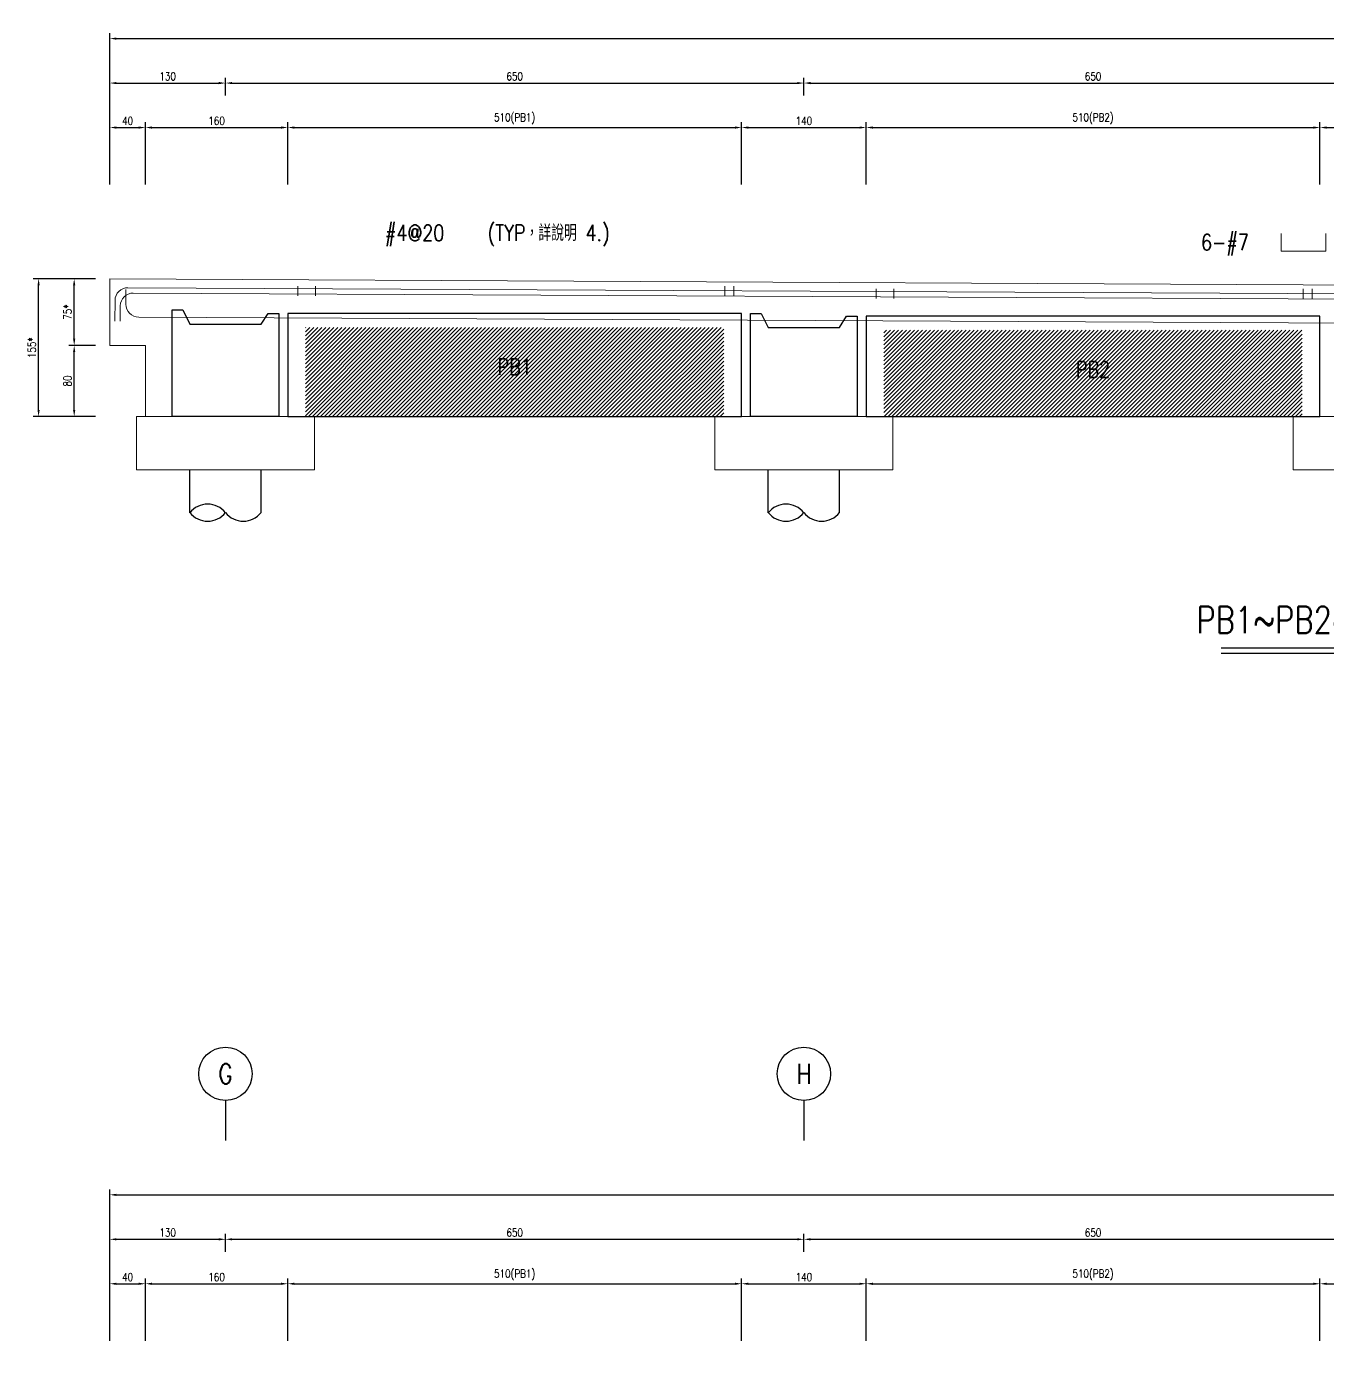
# Model space of a CAD drawing. Extents: x -4754 to 4976, y -23710 to 3942.
# Drawn here: x -359 to 1103, y -21860 to -20361 of the extents above; entities that cross this region are included whole.
import ezdxf
from ezdxf.enums import TextEntityAlignment as Align

# ---------------------------------------------------------------- set-up
doc = ezdxf.new("R2010")
doc.units = 0
doc.header["$LTSCALE"] = 3
doc.layers.get('0').update_dxf_attribs({"linetype": 'CONTINUOUS'})
doc.layers.add('HB_0', color=7, linetype='CONTINUOUS', transparency=0.5)
for name, color, linetype in [('HB_DIM', 1, 'CONTINUOUS'), ('HB_TXT_CTEXT', 2, 'CONTINUOUS'), ('鋼筋', 3, 'CONTINUOUS')]:
    doc.layers.add(name, color=color, linetype=linetype)
doc.styles.get("Standard").update_dxf_attribs({"font": 'ROMANS.shx', "width": 0.8, "bigfont": 'chineset.shx'})
doc.dimstyles.new('30', dxfattribs={"dimscale": 3, "dimtxt": 3, "dimasz": 2.5, "dimexe": 2, "dimexo": 2, "dimgap": 1, "dimtad": 1, "dimdsep": 46, "dimtxsty": 'Standard', "dimcen": 0, "dimclrd": 256, "dimclre": 256, "dimclrt": 2, "dimadec": 0, "dimazin": 0, "dimtfac": 1, "dimtix": 1, "dimtmove": 2, "dimatfit": 3, "dimfxl": 1, "dimtolj": 1, "dimtzin": 0, "dimarcsym": 0})

# ---------------------------------------------------------------- blocks, each defined once
blk = doc.blocks.new('pile_vertical_with_pilecap')
at = {"linetype": 'Continuous'}
for p, q in [((-40, -48.1), (-40, 0)), ((-40, -48.1), (-40, 0)), ((40, -48.1), (40, 0)), ((40, -48.1), (40, 0))]:
    blk.add_line(p, q, dxfattribs=at)
for centre, start, end in [((-20, -64.1), 38.718, 141.282), ((-20, -64.1), 38.718, 141.282), ((-20, -32), 218.718, 321.282), ((-20, -32), 218.718, 321.282), ((20, -32), 218.718, 321.282), ((20, -32), 218.718, 321.282)]:
    blk.add_arc(centre, 25.6, start, end, dxfattribs=at)
blk = doc.blocks.new('title_beam')
at = {"color": 3, "linetype": 'Continuous'}
blk.add_line((-241.2, 0), (241.2, 0), dxfattribs=at)
at = {"color": 1, "linetype": 'Continuous'}
blk.add_line((-241.2, -6), (241.2, -6), dxfattribs=at)
at = {"color": 3, "linetype": 'Continuous', "width": 0.8}
blk.add_attdef('TITLE', text='', height=30, dxfattribs=at).set_placement((0, 33), align=Align.MIDDLE)
at = {"linetype": 'Continuous', "width": 0.8}
blk.add_attdef('SCALE', text='', height=18, dxfattribs=at).set_placement((-40.6, -24), align=Align.MIDDLE)
blk.add_attdef('CM', (36.5, -33), '', height=18, dxfattribs=at)
blk = doc.blocks.new('*D1271')
at = {"layer": 'HB_DIM', "linetype": 'Continuous', "lineweight": -2}
for p, q in [((-265.4, -20538.8), (-265.4, -20468.8)), ((-257.9, -20474.8), (-232.9, -20474.8)), ((-225.4, -20538.8), (-225.4, -20468.8))]:
    blk.add_line(p, q, dxfattribs=at)
at = {"layer": 'HB_DIM'}
for points in [[(-257.9, -20473.6), (-257.9, -20476.1), (-265.4, -20474.8)], [(-232.9, -20476.1), (-232.9, -20473.6), (-225.4, -20474.8)]]:
    blk.add_solid(points, dxfattribs=at)
at = {"layer": 'HB_DIM', "color": 2, "linetype": 'Continuous', "insert": (-245.4, -20467.3), "char_height": 9, "attachment_point": 5, "rotation": 0}
blk.add_mtext('\\A1;40', dxfattribs=at)
blk = doc.blocks.new('*D1272')
at = {"layer": 'HB_DIM', "linetype": 'Continuous', "lineweight": -2}
for p, q in [((-225.4, -20538.8), (-225.4, -20468.8)), ((-217.9, -20474.8), (-72.9, -20474.8)), ((-65.4, -20538.8), (-65.4, -20468.8))]:
    blk.add_line(p, q, dxfattribs=at)
at = {"layer": 'HB_DIM'}
for points in [[(-217.9, -20473.6), (-217.9, -20476.1), (-225.4, -20474.8)], [(-72.9, -20476.1), (-72.9, -20473.6), (-65.4, -20474.8)]]:
    blk.add_solid(points, dxfattribs=at)
at = {"layer": 'HB_DIM', "color": 2, "linetype": 'Continuous', "insert": (-145.4, -20467.3), "char_height": 9, "attachment_point": 5, "rotation": 0}
blk.add_mtext('\\A1;160', dxfattribs=at)
blk = doc.blocks.new('*D1273')
at = {"layer": 'HB_DIM', "linetype": 'Continuous', "lineweight": -2}
for p, q in [((-65.4, -20538.8), (-65.4, -20468.8)), ((-57.9, -20474.8), (437.1, -20474.8)), ((444.6, -20538.8), (444.6, -20468.8))]:
    blk.add_line(p, q, dxfattribs=at)
at = {"layer": 'HB_DIM'}
for points in [[(-57.9, -20473.6), (-57.9, -20476.1), (-65.4, -20474.8)], [(437.1, -20476.1), (437.1, -20473.6), (444.6, -20474.8)]]:
    blk.add_solid(points, dxfattribs=at)
at = {"layer": 'HB_DIM', "color": 2, "linetype": 'Continuous', "insert": (189.6, -20464.9), "char_height": 9, "attachment_point": 5, "rotation": 0}
blk.add_mtext('\\A1;510(PB1)', dxfattribs=at)
blk = doc.blocks.new('*D1274')
at = {"layer": 'HB_DIM', "linetype": 'Continuous', "lineweight": -2}
for p, q in [((444.6, -20538.8), (444.6, -20468.8)), ((452.1, -20474.8), (577.1, -20474.8)), ((584.6, -20538.8), (584.6, -20468.8))]:
    blk.add_line(p, q, dxfattribs=at)
at = {"layer": 'HB_DIM'}
for points in [[(452.1, -20473.6), (452.1, -20476.1), (444.6, -20474.8)], [(577.1, -20476.1), (577.1, -20473.6), (584.6, -20474.8)]]:
    blk.add_solid(points, dxfattribs=at)
at = {"layer": 'HB_DIM', "color": 2, "linetype": 'Continuous', "insert": (514.6, -20467.3), "char_height": 9, "attachment_point": 5, "rotation": 0}
blk.add_mtext('\\A1;140', dxfattribs=at)
blk = doc.blocks.new('*D1275')
at = {"layer": 'HB_DIM', "linetype": 'Continuous', "lineweight": -2}
for p, q in [((584.6, -20538.8), (584.6, -20468.8)), ((592.1, -20474.8), (1087.1, -20474.8)), ((1094.6, -20538.8), (1094.6, -20468.8))]:
    blk.add_line(p, q, dxfattribs=at)
at = {"layer": 'HB_DIM'}
for points in [[(592.1, -20473.6), (592.1, -20476.1), (584.6, -20474.8)], [(1087.1, -20476.1), (1087.1, -20473.6), (1094.6, -20474.8)]]:
    blk.add_solid(points, dxfattribs=at)
at = {"layer": 'HB_DIM', "color": 2, "linetype": 'Continuous', "insert": (839.6, -20464.9), "char_height": 9, "attachment_point": 5, "rotation": 0}
blk.add_mtext('\\A1;510(PB2)', dxfattribs=at)
blk = doc.blocks.new('*D1276')
at = {"layer": 'HB_DIM', "linetype": 'Continuous', "lineweight": -2}
for p, q in [((1094.6, -20538.8), (1094.6, -20468.8)), ((1102.1, -20474.8), (1227.1, -20474.8)), ((1234.6, -20538.8), (1234.6, -20468.8))]:
    blk.add_line(p, q, dxfattribs=at)
at = {"layer": 'HB_DIM'}
for points in [[(1102.1, -20473.6), (1102.1, -20476.1), (1094.6, -20474.8)], [(1227.1, -20476.1), (1227.1, -20473.6), (1234.6, -20474.8)]]:
    blk.add_solid(points, dxfattribs=at)
at = {"layer": 'HB_DIM', "color": 2, "linetype": 'Continuous', "insert": (1164.6, -20467.3), "char_height": 9, "attachment_point": 5, "rotation": 0}
blk.add_mtext('\\A1;140', dxfattribs=at)
blk = doc.blocks.new('*D1282')
at = {"layer": 'HB_DIM', "linetype": 'Continuous', "lineweight": -2}
for p, q in [((-281.4, -20719.8), (-311.4, -20719.8)), ((-305.4, -20792.3), (-305.4, -20727.3)), ((-281.4, -20799.8), (-311.4, -20799.8))]:
    blk.add_line(p, q, dxfattribs=at)
at = {"layer": 'HB_DIM'}
for points in [[(-304.2, -20727.3), (-306.7, -20727.3), (-305.4, -20719.8)], [(-306.7, -20792.3), (-304.2, -20792.3), (-305.4, -20799.8)]]:
    blk.add_solid(points, dxfattribs=at)
at = {"layer": 'HB_DIM', "color": 2, "linetype": 'Continuous', "insert": (-312.9, -20759.8), "char_height": 9, "attachment_point": 5, "rotation": 90}
blk.add_mtext('\\A1;80', dxfattribs=at)
blk = doc.blocks.new('*D1283')
at = {"layer": 'HB_DIM', "linetype": 'Continuous', "lineweight": -2}
for p, q in [((-281.4, -20644.8), (-311.4, -20644.8)), ((-305.4, -20712.3), (-305.4, -20652.3)), ((-281.4, -20719.8), (-311.4, -20719.8))]:
    blk.add_line(p, q, dxfattribs=at)
at = {"layer": 'HB_DIM'}
for points in [[(-304.2, -20652.3), (-306.7, -20652.3), (-305.4, -20644.8)], [(-306.7, -20712.3), (-304.2, -20712.3), (-305.4, -20719.8)]]:
    blk.add_solid(points, dxfattribs=at)
at = {"layer": 'HB_DIM', "color": 2, "linetype": 'Continuous', "insert": (-312.9, -20682.3), "char_height": 9, "attachment_point": 5, "rotation": 90}
blk.add_mtext('\\A1;75*', dxfattribs=at)
blk = doc.blocks.new('*D1284')
at = {"layer": 'HB_DIM', "linetype": 'Continuous', "lineweight": -2}
for p, q in [((-265.4, -20538.8), (-265.4, -20368.8)), ((-257.9, -20374.8), (2707.1, -20374.8)), ((2714.6, -20553.8), (2714.6, -20368.8))]:
    blk.add_line(p, q, dxfattribs=at)
at = {"layer": 'HB_DIM'}
for points in [[(-257.9, -20373.6), (-257.9, -20376.1), (-265.4, -20374.8)], [(2707.1, -20376.1), (2707.1, -20373.6), (2714.6, -20374.8)]]:
    blk.add_solid(points, dxfattribs=at)
at = {"layer": 'HB_DIM', "color": 2, "linetype": 'Continuous', "insert": (1224.6, -20367.3), "char_height": 9, "attachment_point": 5, "rotation": 0}
blk.add_mtext('\\A1;2980', dxfattribs=at)
blk = doc.blocks.new('*D1285')
at = {"layer": 'HB_DIM', "linetype": 'Continuous', "lineweight": -2}
for p, q in [((-265.4, -20538.8), (-265.4, -20418.8)), ((-135.4, -20438.8), (-135.4, -20418.8)), ((-257.9, -20424.8), (-142.9, -20424.8))]:
    blk.add_line(p, q, dxfattribs=at)
at = {"layer": 'HB_DIM'}
for points in [[(-257.9, -20423.6), (-257.9, -20426.1), (-265.4, -20424.8)], [(-142.9, -20426.1), (-142.9, -20423.6), (-135.4, -20424.8)]]:
    blk.add_solid(points, dxfattribs=at)
at = {"layer": 'HB_DIM', "color": 2, "linetype": 'Continuous', "insert": (-200.4, -20417.3), "char_height": 9, "attachment_point": 5, "rotation": 0}
blk.add_mtext('\\A1;130', dxfattribs=at)
blk = doc.blocks.new('*D1286')
at = {"layer": 'HB_DIM', "linetype": 'Continuous', "lineweight": -2}
for p, q in [((-135.4, -20438.8), (-135.4, -20418.8)), ((514.6, -20438.8), (514.6, -20418.8)), ((-127.9, -20424.8), (507.1, -20424.8))]:
    blk.add_line(p, q, dxfattribs=at)
at = {"layer": 'HB_DIM'}
for points in [[(-127.9, -20423.6), (-127.9, -20426.1), (-135.4, -20424.8)], [(507.1, -20426.1), (507.1, -20423.6), (514.6, -20424.8)]]:
    blk.add_solid(points, dxfattribs=at)
at = {"layer": 'HB_DIM', "color": 2, "linetype": 'Continuous', "insert": (189.6, -20417.3), "char_height": 9, "attachment_point": 5, "rotation": 0}
blk.add_mtext('\\A1;650', dxfattribs=at)
blk = doc.blocks.new('*D1287')
at = {"layer": 'HB_DIM', "linetype": 'Continuous', "lineweight": -2}
for p, q in [((514.6, -20438.8), (514.6, -20418.8)), ((1164.6, -20438.8), (1164.6, -20418.8)), ((522.1, -20424.8), (1157.1, -20424.8))]:
    blk.add_line(p, q, dxfattribs=at)
at = {"layer": 'HB_DIM'}
for points in [[(522.1, -20423.6), (522.1, -20426.1), (514.6, -20424.8)], [(1157.1, -20426.1), (1157.1, -20423.6), (1164.6, -20424.8)]]:
    blk.add_solid(points, dxfattribs=at)
at = {"layer": 'HB_DIM', "color": 2, "linetype": 'Continuous', "insert": (839.6, -20417.3), "char_height": 9, "attachment_point": 5, "rotation": 0}
blk.add_mtext('\\A1;650', dxfattribs=at)
blk = doc.blocks.new('*D1291')
at = {"layer": 'HB_DIM', "linetype": 'Continuous', "lineweight": -2}
for p, q in [((-281.4, -20644.8), (-351.4, -20644.8)), ((-345.4, -20792.3), (-345.4, -20652.3)), ((-281.4, -20799.8), (-351.4, -20799.8))]:
    blk.add_line(p, q, dxfattribs=at)
at = {"layer": 'HB_DIM'}
for points in [[(-344.2, -20652.3), (-346.7, -20652.3), (-345.4, -20644.8)], [(-346.7, -20792.3), (-344.2, -20792.3), (-345.4, -20799.8)]]:
    blk.add_solid(points, dxfattribs=at)
at = {"layer": 'HB_DIM', "color": 2, "linetype": 'Continuous', "insert": (-352.9, -20722.3), "char_height": 9, "attachment_point": 5, "rotation": 90}
blk.add_mtext('\\A1;155*', dxfattribs=at)
blk = doc.blocks.new('line_guide')
at = {"color": 4, "linetype": 'Continuous'}
blk.add_line((0, 0), (0, -45), dxfattribs=at)
blk.add_circle((0, 30), 30, dxfattribs=at)
at = {"color": 4, "linetype": 'Continuous', "width": 0.8}
blk.add_attdef('A', text='', height=22.5, dxfattribs=at).set_placement((0, 30), align=Align.MIDDLE)
blk = doc.blocks.new('*D1292')
at = {"layer": 'HB_DIM', "linetype": 'Continuous', "lineweight": -2}
for p, q in [((-265.4, -21838.8), (-265.4, -21768.8)), ((-225.4, -21838.8), (-225.4, -21768.8)), ((-257.9, -21774.8), (-232.9, -21774.8))]:
    blk.add_line(p, q, dxfattribs=at)
at = {"layer": 'HB_DIM'}
for points in [[(-257.9, -21773.6), (-257.9, -21776.1), (-265.4, -21774.8)], [(-232.9, -21776.1), (-232.9, -21773.6), (-225.4, -21774.8)]]:
    blk.add_solid(points, dxfattribs=at)
at = {"layer": 'HB_DIM', "color": 2, "linetype": 'Continuous', "insert": (-245.4, -21767.3), "char_height": 9, "attachment_point": 5, "rotation": 0}
blk.add_mtext('\\A1;40', dxfattribs=at)
blk = doc.blocks.new('*D1293')
at = {"layer": 'HB_DIM', "linetype": 'Continuous', "lineweight": -2}
for p, q in [((-225.4, -21838.8), (-225.4, -21768.8)), ((-65.4, -21838.8), (-65.4, -21768.8)), ((-217.9, -21774.8), (-72.9, -21774.8))]:
    blk.add_line(p, q, dxfattribs=at)
at = {"layer": 'HB_DIM'}
for points in [[(-217.9, -21773.6), (-217.9, -21776.1), (-225.4, -21774.8)], [(-72.9, -21776.1), (-72.9, -21773.6), (-65.4, -21774.8)]]:
    blk.add_solid(points, dxfattribs=at)
at = {"layer": 'HB_DIM', "color": 2, "linetype": 'Continuous', "insert": (-145.4, -21767.3), "char_height": 9, "attachment_point": 5, "rotation": 0}
blk.add_mtext('\\A1;160', dxfattribs=at)
blk = doc.blocks.new('*D1294')
at = {"layer": 'HB_DIM', "linetype": 'Continuous', "lineweight": -2}
for p, q in [((-65.4, -21838.8), (-65.4, -21768.8)), ((444.6, -21838.8), (444.6, -21768.8)), ((-57.9, -21774.8), (437.1, -21774.8))]:
    blk.add_line(p, q, dxfattribs=at)
at = {"layer": 'HB_DIM'}
for points in [[(-57.9, -21773.6), (-57.9, -21776.1), (-65.4, -21774.8)], [(437.1, -21776.1), (437.1, -21773.6), (444.6, -21774.8)]]:
    blk.add_solid(points, dxfattribs=at)
at = {"layer": 'HB_DIM', "color": 2, "linetype": 'Continuous', "insert": (189.6, -21764.9), "char_height": 9, "attachment_point": 5, "rotation": 0}
blk.add_mtext('\\A1;510(PB1)', dxfattribs=at)
blk = doc.blocks.new('*D1295')
at = {"layer": 'HB_DIM', "linetype": 'Continuous', "lineweight": -2}
for p, q in [((444.6, -21838.8), (444.6, -21768.8)), ((584.6, -21838.8), (584.6, -21768.8)), ((452.1, -21774.8), (577.1, -21774.8))]:
    blk.add_line(p, q, dxfattribs=at)
at = {"layer": 'HB_DIM'}
for points in [[(452.1, -21773.6), (452.1, -21776.1), (444.6, -21774.8)], [(577.1, -21776.1), (577.1, -21773.6), (584.6, -21774.8)]]:
    blk.add_solid(points, dxfattribs=at)
at = {"layer": 'HB_DIM', "color": 2, "linetype": 'Continuous', "insert": (514.6, -21767.3), "char_height": 9, "attachment_point": 5, "rotation": 0}
blk.add_mtext('\\A1;140', dxfattribs=at)
blk = doc.blocks.new('*D1296')
at = {"layer": 'HB_DIM', "linetype": 'Continuous', "lineweight": -2}
for p, q in [((584.6, -21838.8), (584.6, -21768.8)), ((1094.6, -21838.8), (1094.6, -21768.8)), ((592.1, -21774.8), (1087.1, -21774.8))]:
    blk.add_line(p, q, dxfattribs=at)
at = {"layer": 'HB_DIM'}
for points in [[(592.1, -21773.6), (592.1, -21776.1), (584.6, -21774.8)], [(1087.1, -21776.1), (1087.1, -21773.6), (1094.6, -21774.8)]]:
    blk.add_solid(points, dxfattribs=at)
at = {"layer": 'HB_DIM', "color": 2, "linetype": 'Continuous', "insert": (839.6, -21764.9), "char_height": 9, "attachment_point": 5, "rotation": 0}
blk.add_mtext('\\A1;510(PB2)', dxfattribs=at)
blk = doc.blocks.new('*D1297')
at = {"layer": 'HB_DIM', "linetype": 'Continuous', "lineweight": -2}
for p, q in [((1094.6, -21838.8), (1094.6, -21768.8)), ((1234.6, -21838.8), (1234.6, -21768.8)), ((1102.1, -21774.8), (1227.1, -21774.8))]:
    blk.add_line(p, q, dxfattribs=at)
at = {"layer": 'HB_DIM'}
for points in [[(1102.1, -21773.6), (1102.1, -21776.1), (1094.6, -21774.8)], [(1227.1, -21776.1), (1227.1, -21773.6), (1234.6, -21774.8)]]:
    blk.add_solid(points, dxfattribs=at)
at = {"layer": 'HB_DIM', "color": 2, "linetype": 'Continuous', "insert": (1164.6, -21767.3), "char_height": 9, "attachment_point": 5, "rotation": 0}
blk.add_mtext('\\A1;140', dxfattribs=at)
blk = doc.blocks.new('*D1305')
at = {"layer": 'HB_DIM', "linetype": 'Continuous', "lineweight": -2}
for p, q in [((-265.4, -21838.8), (-265.4, -21668.8)), ((-257.9, -21674.8), (2707.1, -21674.8)), ((2714.6, -21853.8), (2714.6, -21668.8))]:
    blk.add_line(p, q, dxfattribs=at)
at = {"layer": 'HB_DIM'}
for points in [[(-257.9, -21673.6), (-257.9, -21676.1), (-265.4, -21674.8)], [(2707.1, -21676.1), (2707.1, -21673.6), (2714.6, -21674.8)]]:
    blk.add_solid(points, dxfattribs=at)
at = {"layer": 'HB_DIM', "color": 2, "linetype": 'Continuous', "insert": (1224.6, -21667.3), "char_height": 9, "attachment_point": 5, "rotation": 0}
blk.add_mtext('\\A1;2980', dxfattribs=at)
blk = doc.blocks.new('*D1306')
at = {"layer": 'HB_DIM', "linetype": 'Continuous', "lineweight": -2}
for p, q in [((-265.4, -21838.8), (-265.4, -21718.8)), ((-257.9, -21724.8), (-142.9, -21724.8)), ((-135.4, -21738.8), (-135.4, -21718.8))]:
    blk.add_line(p, q, dxfattribs=at)
at = {"layer": 'HB_DIM'}
for points in [[(-257.9, -21723.6), (-257.9, -21726.1), (-265.4, -21724.8)], [(-142.9, -21726.1), (-142.9, -21723.6), (-135.4, -21724.8)]]:
    blk.add_solid(points, dxfattribs=at)
at = {"layer": 'HB_DIM', "color": 2, "linetype": 'Continuous', "insert": (-200.4, -21717.3), "char_height": 9, "attachment_point": 5, "rotation": 0}
blk.add_mtext('\\A1;130', dxfattribs=at)
blk = doc.blocks.new('*D1307')
at = {"layer": 'HB_DIM', "linetype": 'Continuous', "lineweight": -2}
for p, q in [((-135.4, -21738.8), (-135.4, -21718.8)), ((-127.9, -21724.8), (507.1, -21724.8)), ((514.6, -21738.8), (514.6, -21718.8))]:
    blk.add_line(p, q, dxfattribs=at)
at = {"layer": 'HB_DIM'}
for points in [[(-127.9, -21723.6), (-127.9, -21726.1), (-135.4, -21724.8)], [(507.1, -21726.1), (507.1, -21723.6), (514.6, -21724.8)]]:
    blk.add_solid(points, dxfattribs=at)
at = {"layer": 'HB_DIM', "color": 2, "linetype": 'Continuous', "insert": (189.6, -21717.3), "char_height": 9, "attachment_point": 5, "rotation": 0}
blk.add_mtext('\\A1;650', dxfattribs=at)
blk = doc.blocks.new('*D1308')
at = {"layer": 'HB_DIM', "linetype": 'Continuous', "lineweight": -2}
for p, q in [((514.6, -21738.8), (514.6, -21718.8)), ((522.1, -21724.8), (1157.1, -21724.8)), ((1164.6, -21738.8), (1164.6, -21718.8))]:
    blk.add_line(p, q, dxfattribs=at)
at = {"layer": 'HB_DIM'}
for points in [[(522.1, -21723.6), (522.1, -21726.1), (514.6, -21724.8)], [(1157.1, -21726.1), (1157.1, -21723.6), (1164.6, -21724.8)]]:
    blk.add_solid(points, dxfattribs=at)
at = {"layer": 'HB_DIM', "color": 2, "linetype": 'Continuous', "insert": (839.6, -21717.3), "char_height": 9, "attachment_point": 5, "rotation": 0}
blk.add_mtext('\\A1;650', dxfattribs=at)

msp = doc.modelspace()

# ---------------------------------------------------------------- hatches: boundary and pattern name
at = {"layer": 'HB_0', "linetype": 'Continuous'}
h = msp.add_hatch(dxfattribs=at)
h.set_pattern_fill('ANSI31', color=256, style=0)
h.paths.add_polyline_path([(-45.427, -20699.802), (424.573, -20699.802), (424.573, -20799.802), (-45.427, -20799.802)], flags=17)
h = msp.add_hatch(dxfattribs=at)
h.set_pattern_fill('ANSI31', color=256, style=0)
h.paths.add_polyline_path([(604.573, -20702.802), (1074.573, -20702.802), (1074.573, -20799.802), (604.573, -20799.802)], flags=17)

# ---------------------------------------------------------------- linework, layer by layer
at = {"layer": 'HB_0', "lineweight": 5}
msp.add_lwpolyline([(-225.427, -20799.802), (-225.427, -20719.802), (-265.427, -20719.802), (-265.427, -20644.802), (2714.573, -20659.802), (2714.573, -20799.802), (-225.427, -20799.802)], dxfattribs=at)
at = {"layer": 'HB_0', "color": 1, "linetype": 'Continuous'}
for points in [[(-195.427, -20799.802), (-195.427, -20679.802), (-183.427, -20679.802), (-175.427, -20695.802), (-95.427, -20695.802), (-87.427, -20683.802), (-75.427, -20683.802), (-75.427, -20799.802), (-195.427, -20799.802)], [(-65.427, -20799.802), (-45.427, -20799.802), (424.573, -20799.802), (444.573, -20799.802), (444.573, -20683.802), (424.573, -20683.802), (-45.427, -20683.802), (-65.427, -20683.802), (-65.427, -20799.802)], [(454.573, -20799.802), (454.573, -20683.802), (466.573, -20683.802), (474.573, -20699.802), (554.573, -20699.802), (562.573, -20686.802), (574.573, -20686.802), (574.573, -20799.802), (454.573, -20799.802)], [(584.573, -20799.802), (604.573, -20799.802), (1074.573, -20799.802), (1094.573, -20799.802), (1094.573, -20686.802), (1074.573, -20686.802), (604.573, -20686.802), (584.573, -20686.802), (584.573, -20799.802)]]:
    msp.add_lwpolyline(points, dxfattribs=at)
at = {"layer": 'HB_0', "lineweight": 5}
for points in [[(-235.427, -20859.802, -250), (-35.427, -20859.802, -250), (-35.427, -20799.802, -250), (-235.427, -20799.802, -250), (-235.427, -20859.802, -250)], [(414.573, -20859.802, -250), (614.573, -20859.802, -250), (614.573, -20799.802, -250), (414.573, -20799.802, -250), (414.573, -20859.802, -250)], [(1064.573, -20859.802, -250), (1264.573, -20859.802, -250), (1264.573, -20799.802, -250), (1064.573, -20799.802, -250), (1064.573, -20859.802, -250)]]:
    msp.add_polyline3d(points, dxfattribs=at)
at = {"layer": 'HB_DIM', "color": 1, "linetype": 'Continuous'}
for points in [[(-34.157, -20653.337, 0, 5, 0), (-24.157, -20643.337, 0, 0, 0), (25.843, -20593.337, 0, 0, 0), (43.843, -20593.337, 0, 0, 0)], [(933.112, -20693.834, 0, 5, 0), (933.112, -20678.834, 0, 0, 0), (933.112, -20603.834, 0, 0, 0), (951.112, -20603.834, 0, 0, 0)]]:
    msp.add_lwpolyline(points, format="xyseb", dxfattribs=at)
at = {"layer": 'HB_TXT_CTEXT', "lineweight": 5}
msp.add_polyline3d([(1051.112, -20593.834, -37.62), (1051.112, -20613.834, -37.62), (1101.112, -20613.834, -37.62), (1101.112, -20593.834, -37.62)], dxfattribs=at)
at = {"layer": '鋼筋', "lineweight": 5}
for p, q in [((-247.23, -20656.783, -37.62), (-247.314, -20673.402, -37.62)), ((-247.23, -20656.783, -22.572), (-247.314, -20673.402, -22.572)), ((-247.23, -20656.783, -7.524), (-247.314, -20673.402, -7.524)), ((-247.23, -20656.783, 7.524), (-247.314, -20673.402, 7.524)), ((-247.23, -20656.783, 22.572), (-247.314, -20673.402, 22.572)), ((-247.23, -20656.783, 37.62), (-247.314, -20673.402, 37.62)), ((-244.987, -20654.905, -37.12), (2708.523, -20669.771, -37.12)), ((-244.987, -20654.905, -24.747), (2708.523, -20669.771, -24.747)), ((-244.987, -20654.905, -12.373), (2708.523, -20669.771, -12.373)), ((-244.987, -20654.905), (2708.523, -20669.771)), ((-244.987, -20654.905, 12.373), (2708.523, -20669.771, 12.373)), ((-244.987, -20654.905, 24.747), (2708.523, -20669.771, 24.747)), ((-244.987, -20654.905, 37.12), (2708.523, -20669.771, 37.12)), ((-239.017, -20660.935, -37.12), (2708.493, -20675.771, -37.12)), ((-239.017, -20660.935, 37.12), (2708.493, -20675.771, 37.12)), ((-54.157, -20653.337, -36.57), (-54.157, -20653.337, 36.57)), ((-54.157, -20656.512, 39.745), (-54.157, -20664.132, 39.745)), ((-54.157, -20664.145, -33.427), (-54.157, -20658.757, -38.815)), ((-34.157, -20653.337, -36.57), (-34.157, -20653.337, 36.57)), ((-34.157, -20656.512, 39.745), (-34.157, -20664.132, 39.745)), ((-34.157, -20664.145, -33.427), (-34.157, -20658.757, -38.815)), ((425.843, -20653.337, -36.57), (425.843, -20653.337, 36.57)), ((425.843, -20656.512, 39.745), (425.843, -20664.132, 39.745)), ((425.843, -20664.145, -33.427), (425.843, -20658.757, -38.815)), ((435.843, -20653.337, -36.57), (435.843, -20653.337, 36.57)), ((435.843, -20656.512, 39.745), (435.843, -20664.132, 39.745)), ((435.843, -20664.145, -33.427), (435.843, -20658.757, -38.815)), ((595.843, -20656.337, -36.23), (595.843, -20656.337, 36.23)), ((595.843, -20659.512, 39.405), (595.843, -20667.132, 39.405)), ((595.843, -20667.145, -33.087), (595.843, -20661.757, -38.475)), ((615.843, -20656.337, -36.23), (615.843, -20656.337, 36.23)), ((615.843, -20659.512, 39.405), (615.843, -20667.132, 39.405)), ((615.843, -20667.145, -33.087), (615.843, -20661.757, -38.475)), ((1075.843, -20656.337, -36.23), (1075.843, -20656.337, 36.23)), ((1075.843, -20659.512, 39.405), (1075.843, -20667.132, 39.405)), ((1075.843, -20667.145, -33.087), (1075.843, -20661.757, -38.475)), ((1085.843, -20656.337, -36.23), (1085.843, -20656.337, 36.23)), ((1085.843, -20659.512, 39.405), (1085.843, -20667.132, 39.405)), ((1085.843, -20667.145, -33.087), (1085.843, -20661.757, -38.475)), ((-259.666, -20692.441, -37.12), (-259.55, -20669.321, -37.12)), ((-259.666, -20692.441, -24.747), (-259.55, -20669.321, -24.747)), ((-259.666, -20692.441, -12.373), (-259.55, -20669.321, -12.373)), ((-259.666, -20692.441), (-259.55, -20669.321)), ((-259.666, -20692.441, 12.373), (-259.55, -20669.321, 12.373)), ((-259.666, -20692.441, 24.747), (-259.55, -20669.321, 24.747)), ((-259.666, -20692.441, 37.12), (-259.55, -20669.321, 37.12)), ((-253.666, -20692.471, -37.12), (-253.58, -20675.352, -37.12)), ((-253.666, -20692.471, 37.12), (-253.58, -20675.352, 37.12)), ((-232.897, -20687.965, -37.62), (2682.124, -20702.638, -37.62)), ((-232.897, -20687.965, -22.572), (2682.124, -20702.638, -22.572)), ((-232.897, -20687.965, -7.524), (2682.124, -20702.638, -7.524)), ((-232.897, -20687.965, 7.524), (2682.124, -20702.638, 7.524)), ((-232.897, -20687.965, 22.572), (2682.124, -20702.638, 22.572)), ((-232.897, -20687.965, 37.62), (2682.124, -20702.638, 37.62))]:
    msp.add_line(p, q, dxfattribs=at)
at = {"layer": '鋼筋', "lineweight": 5, "extrusion": (0, 0, -1)}
for centre in [(245.06, -20669.394, 37.12), (245.06, -20669.394, 24.747), (245.06, -20669.394, 12.373), (245.06, -20669.394), (245.06, -20669.394, -12.373), (245.06, -20669.394, -24.747), (245.06, -20669.394, -37.12), (239.09, -20675.425, 37.12), (239.09, -20675.425, -37.12)]:
    msp.add_arc(centre, 14.49, 0.288399, 90.288399, dxfattribs=at)
at = {"layer": '鋼筋', "lineweight": 5, "extrusion": (1, -3.67394e-16, 0)}
for centre in [(-20656.512, -36.57, -54.157), (-20656.512, -36.57, -34.157), (-20656.512, -36.57, 425.843), (-20656.512, -36.57, 435.843), (-20659.512, -36.23, 595.843), (-20659.512, -36.23, 615.843), (-20659.512, -36.23, 1075.843), (-20659.512, -36.23, 1085.843)]:
    msp.add_arc(centre, 3.175, 225, 0, dxfattribs=at)
at = {"layer": '鋼筋', "lineweight": 5, "extrusion": (1, -3.67394e-16, -9.79979e-37)}
for centre in [(-20656.512, 36.57, -54.157), (-20656.512, 36.57, -34.157), (-20656.512, 36.57, 425.843), (-20656.512, 36.57, 435.843)]:
    msp.add_arc(centre, 3.175, 0, 90, dxfattribs=at)
at = {"layer": '鋼筋', "lineweight": 5, "extrusion": (1, -3.67394e-16, -2.60373e-38)}
for centre in [(-20659.512, 36.23, 595.843), (-20659.512, 36.23, 615.843), (-20659.512, 36.23, 1075.843), (-20659.512, 36.23, 1085.843)]:
    msp.add_arc(centre, 3.175, 0, 90, dxfattribs=at)
at = {"layer": '鋼筋', "lineweight": 5}
for centre in [(-232.824, -20673.475, -37.62), (-232.824, -20673.475, -22.572), (-232.824, -20673.475, -7.524), (-232.824, -20673.475, 7.524), (-232.824, -20673.475, 22.572), (-232.824, -20673.475, 37.62)]:
    msp.add_arc(centre, 14.49, 179.711601, 269.711601, dxfattribs=at)

# ---------------------------------------------------------------- block references
at = {"layer": 'HB_0', "linetype": 'Continuous'}
for p in [(-135.427, -20859.802, -250), (514.573, -20859.802, -250)]:
    msp.add_blockref('pile_vertical_with_pilecap', p, dxfattribs=at)
for p, values in [((-135.427, -21568.802), {'A': 'G'}), ((514.573, -21568.802), {'A': 'H'})]:
    msp.add_blockref('line_guide', p, dxfattribs=at).add_auto_attribs(values)
at = {"layer": 'HB_TXT_CTEXT', "linetype": 'Continuous'}
msp.add_blockref('title_beam', (1224.573, -21059.802), dxfattribs=at).add_auto_attribs({'TITLE': 'PB1~PB2~PB3~PB4~PB5梁配筋詳圖', 'SCALE': '1:60', 'CM': 'cm'})

# ---------------------------------------------------------------- texts
at = {"layer": 'HB_TXT_CTEXT', "linetype": 'Continuous', "width": 0.8}
for s, p in [('#4@20    (TYP，詳說明 4.)', (43.843, -20593.337, -36.57)), (' 6-#7', (951.112, -20603.834, -37.62))]:
    msp.add_text(s, height=18, dxfattribs=at).set_placement(p, align=Align.MIDDLE_LEFT)
for s, p in [('PB1', (189.573, -20743.802)), ('PB2', (839.573, -20746.802))]:
    msp.add_text(s, height=18, dxfattribs=at).set_placement(p, align=Align.MIDDLE)

# ---------------------------------------------------------------- dimensions: what is measured, and where the dimension line sits
at = {"layer": 'HB_DIM', "linetype": 'Continuous'}
for base, p1, p2, angle, override, picture, middle in [((2714.573, -20374.802), (-265.427, -20544.802), (2714.573, -20559.802), 0, {"dimdec": 0, "dimpost": '<>'}, '*D1284', (1224.573, -20367.302)), ((-135.427, -20424.802), (-265.427, -20544.802), (-135.427, -20444.802, -3119), 0, {"dimdec": 0, "dimpost": '<>'}, '*D1285', (-200.427, -20417.302)), ((514.573, -20424.802), (-135.427, -20444.802, -3119), (514.573, -20444.802, -2469), 0, {"dimdec": 0, "dimpost": '<>'}, '*D1286', (189.573, -20417.302)), ((1164.573, -20424.802), (514.573, -20444.802, -2469), (1164.573, -20444.802, -1819), 0, {"dimdec": 0, "dimpost": '<>'}, '*D1287', (839.573, -20417.302)), ((-225.427, -20474.802), (-265.427, -20544.802), (-225.427, -20544.802, 40), 0, {"dimdec": 0, "dimpost": '<>'}, '*D1271', (-245.427, -20467.302)), ((-65.427, -20474.802), (-225.427, -20544.802, 40), (-65.427, -20544.802), 0, {"dimdec": 0, "dimpost": '<>'}, '*D1272', (-145.427, -20467.302)), ((584.573, -20474.802), (444.573, -20544.802), (584.573, -20544.802), 0, {"dimdec": 0, "dimpost": '<>'}, '*D1274', (514.573, -20467.302)), ((1234.573, -20474.802), (1094.573, -20544.802), (1234.573, -20544.802), 0, {"dimdec": 0, "dimpost": '<>'}, '*D1276', (1164.573, -20467.302)), ((-305.427, -20719.802), (-275.427, -20799.802), (-275.427, -20719.802), 90, {"dimtad": 4, "dimdec": 0, "dimpost": '<>'}, '*D1282', (-312.927, -20759.802)), ((2714.573, -21674.802), (-265.427, -21844.802), (2714.573, -21859.802), 0, {"dimdec": 0, "dimpost": '<>'}, '*D1305', (1224.573, -21667.302)), ((-135.427, -21724.802), (-265.427, -21844.802), (-135.427, -21744.802, -3619), 0, {"dimdec": 0, "dimpost": '<>'}, '*D1306', (-200.427, -21717.302)), ((514.573, -21724.802), (-135.427, -21744.802, -3619), (514.573, -21744.802, -2969), 0, {"dimdec": 0, "dimpost": '<>'}, '*D1307', (189.573, -21717.302)), ((1164.573, -21724.802), (514.573, -21744.802, -2969), (1164.573, -21744.802, -2319), 0, {"dimdec": 0, "dimpost": '<>'}, '*D1308', (839.573, -21717.302)), ((-225.427, -21774.802), (-265.427, -21844.802), (-225.427, -21844.802, 40), 0, {"dimdec": 0, "dimpost": '<>'}, '*D1292', (-245.427, -21767.302)), ((-65.427, -21774.802), (-225.427, -21844.802, 40), (-65.427, -21844.802), 0, {"dimdec": 0, "dimpost": '<>'}, '*D1293', (-145.427, -21767.302)), ((584.573, -21774.802), (444.573, -21844.802), (584.573, -21844.802), 0, {"dimdec": 0, "dimpost": '<>'}, '*D1295', (514.573, -21767.302)), ((1234.573, -21774.802), (1094.573, -21844.802), (1234.573, -21844.802), 0, {"dimdec": 0, "dimpost": '<>'}, '*D1297', (1164.573, -21767.302))]:
    dim = msp.add_linear_dim(base=base, p1=p1, p2=p2, angle=angle, dimstyle='30', override=override, dxfattribs=at)
    dim.commit()
    dim.dimension.update_dxf_attribs({"geometry": picture, "text_midpoint": middle})
for base, p1, p2, angle, text, override, picture, middle in [((444.573, -20474.802), (-65.427, -20544.802), (444.573, -20544.802), 0, '<>(PB1)', {"dimdec": 0, "dimpost": '<>'}, '*D1273', (189.573, -20464.944)), ((1094.573, -20474.802), (584.573, -20544.802), (1094.573, -20544.802), 0, '<>(PB2)', {"dimdec": 0, "dimpost": '<>'}, '*D1275', (839.573, -20464.944)), ((-345.427, -20644.802), (-275.427, -20799.802), (-275.427, -20644.802), 90, '<>*', {"dimtad": 4, "dimdec": 0, "dimpost": '<>'}, '*D1291', (-352.927, -20722.302)), ((-305.427, -20644.802), (-275.427, -20719.802), (-275.427, -20644.802), 90, '<>*', {"dimtad": 4, "dimdec": 0, "dimpost": '<>'}, '*D1283', (-312.927, -20682.302)), ((444.573, -21774.802), (-65.427, -21844.802), (444.573, -21844.802), 0, '<>(PB1)', {"dimdec": 0, "dimpost": '<>'}, '*D1294', (189.573, -21764.944)), ((1094.573, -21774.802), (584.573, -21844.802), (1094.573, -21844.802), 0, '<>(PB2)', {"dimdec": 0, "dimpost": '<>'}, '*D1296', (839.573, -21764.944))]:
    dim = msp.add_linear_dim(base=base, p1=p1, p2=p2, angle=angle, text=text, dimstyle='30', override=override, dxfattribs=at)
    dim.commit()
    dim.dimension.update_dxf_attribs({"geometry": picture, "text_midpoint": middle})

doc.saveas('drawing.dxf')
